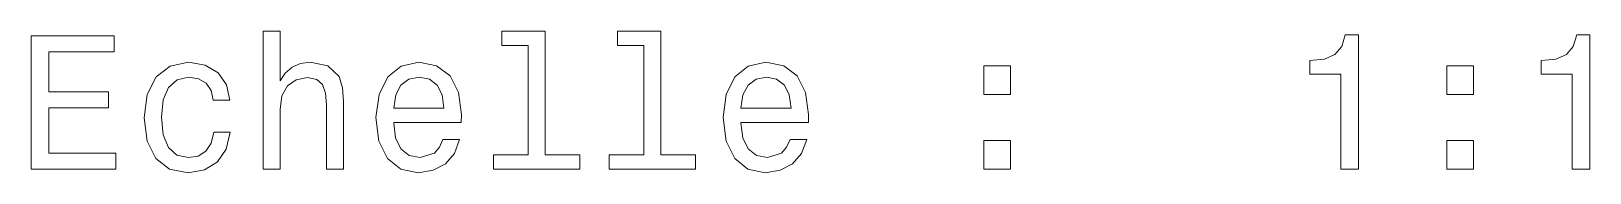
# Model space of a CAD drawing. Extents: x 377 to 822, y 181 to 641.
# Drawn here: x 690.22 to 731.12, y 486.82 to 490.53 of the extents above; entities that cross this region are included whole.
import ezdxf

# ---------------------------------------------------------------- set-up
doc = ezdxf.new("R2010")
doc.units = 0

msp = doc.modelspace()

# ---------------------------------------------------------------- linework, layer by layer
at = {"color": 7, "lineweight": 13}
for points in [[(690.223, 486.911), (692.442, 486.911), (692.442, 487.335), (690.687, 487.335), (690.687, 488.52), (692.25, 488.52), (692.25, 488.938), (690.687, 488.938), (690.687, 489.987), (692.401, 489.987), (692.401, 490.411), (690.223, 490.411)], [(696.31, 486.911), (696.754, 486.911), (696.754, 488.474), (696.799, 488.833), (696.945, 489.095), (697.172, 489.256), (697.475, 489.317), (697.717, 489.266), (697.868, 489.13), (697.944, 488.903), (697.969, 488.601), (697.969, 486.911), (698.413, 486.911), (698.413, 488.691), (698.393, 489.049), (698.302, 489.347), (698.004, 489.619), (697.54, 489.715), (697.288, 489.68), (697.071, 489.584), (696.89, 489.433), (696.754, 489.226), (696.754, 490.532), (696.31, 490.532)], [(703.264, 490.159), (703.264, 487.284), (702.352, 487.284), (702.352, 486.911), (704.616, 486.911), (704.616, 487.284), (703.708, 487.284), (703.708, 490.532), (702.568, 490.532), (702.568, 490.159)], [(706.3, 490.159), (706.3, 487.284), (705.388, 487.284), (705.388, 486.911), (707.652, 486.911), (707.652, 487.284), (706.744, 487.284), (706.744, 490.532), (705.604, 490.532), (705.604, 490.159)], [(724.587, 486.911), (725.046, 486.911), (725.046, 490.436), (724.703, 490.436), (724.612, 490.129), (724.431, 489.922), (724.153, 489.801), (723.77, 489.76), (723.77, 489.402), (724.587, 489.402)], [(730.659, 486.911), (731.118, 486.911), (731.118, 490.436), (730.775, 490.436), (730.684, 490.129), (730.503, 489.922), (730.225, 489.801), (729.842, 489.76), (729.842, 489.402), (730.659, 489.402)], [(694.999, 488.722), (695.437, 488.722), (695.346, 489.125), (695.13, 489.443), (694.792, 489.639), (694.353, 489.715), (693.869, 489.614), (693.501, 489.332), (693.269, 488.873), (693.188, 488.258), (693.264, 487.647), (693.491, 487.193), (693.849, 486.911), (694.338, 486.815), (694.772, 486.891), (695.109, 487.103), (695.341, 487.436), (695.442, 487.879), (695.019, 487.879), (694.943, 487.597), (694.802, 487.385), (694.6, 487.254), (694.353, 487.214), (694.045, 487.279), (693.823, 487.481), (693.687, 487.809), (693.642, 488.273), (693.687, 488.727), (693.828, 489.054), (694.055, 489.256), (694.353, 489.327), (694.615, 489.281), (694.812, 489.165), (694.943, 488.974)], [(699.734, 488.137), (701.509, 488.137), (701.514, 488.343), (701.434, 488.923), (701.212, 489.357), (700.859, 489.619), (700.39, 489.715), (699.931, 489.614), (699.578, 489.332), (699.351, 488.873), (699.27, 488.268), (699.346, 487.647), (699.573, 487.193), (699.921, 486.911), (700.375, 486.815), (700.768, 486.881), (701.091, 487.052), (701.328, 487.325), (701.464, 487.688), (701.025, 487.688), (700.934, 487.486), (700.803, 487.335), (700.43, 487.214), (700.143, 487.269), (699.926, 487.446), (699.785, 487.733), (699.734, 488.121)], [(708.842, 488.137), (710.617, 488.137), (710.622, 488.343), (710.542, 488.923), (710.32, 489.357), (709.967, 489.619), (709.498, 489.715), (709.039, 489.614), (708.686, 489.332), (708.459, 488.873), (708.378, 488.268), (708.454, 487.647), (708.681, 487.193), (709.029, 486.911), (709.483, 486.815), (709.876, 486.881), (710.199, 487.052), (710.436, 487.325), (710.572, 487.688), (710.133, 487.688), (710.042, 487.486), (709.911, 487.335), (709.538, 487.214), (709.251, 487.269), (709.034, 487.446), (708.893, 487.733), (708.842, 488.121)], [(715.222, 488.868), (715.918, 488.868), (715.918, 489.619), (715.222, 489.619)], [(727.366, 488.868), (728.062, 488.868), (728.062, 489.619), (727.366, 489.619)], [(699.734, 488.51), (699.79, 488.858), (699.926, 489.115), (700.133, 489.271), (700.405, 489.327), (700.672, 489.271), (700.879, 489.115), (701.005, 488.858), (701.05, 488.51)], [(708.842, 488.51), (708.898, 488.858), (709.034, 489.115), (709.241, 489.271), (709.513, 489.327), (709.78, 489.271), (709.987, 489.115), (710.113, 488.858), (710.159, 488.51)], [(715.222, 486.911), (715.918, 486.911), (715.918, 487.663), (715.222, 487.663)], [(727.366, 486.911), (728.062, 486.911), (728.062, 487.663), (727.366, 487.663)]]:
    msp.add_lwpolyline(points, close=True, dxfattribs=at)

doc.saveas('drawing.dxf')
